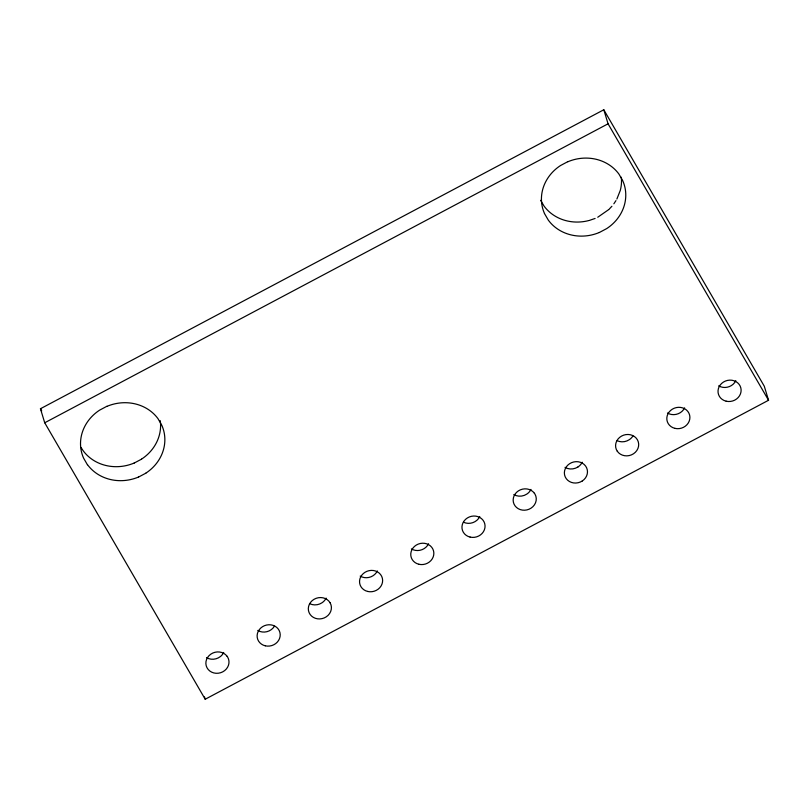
<?xml version="1.0" encoding="UTF-8"?>
<svg xmlns="http://www.w3.org/2000/svg" width="809" height="809" viewBox="0 0 809 809"><rect width="100%" height="100%" fill="white"/><g stroke="black" fill="none" stroke-linecap="round" stroke-linejoin="round"><path stroke-width="1.21" d="M616.883 199.014L620.281 190.439A42.341 38.589 -16.9 0 0 621.322 177.232M613.859 203.787L615.952 200.632M611.907 206.265L609.207 209.106M608.742 209.582L597.74 217.247M141.524 459.168L134.183 463.061M145.792 473.214L138.45 477.108M40.45 408.737L603.797 109.761L764.283 386.217L768.55 400.263L205.203 699.239L44.717 422.783L40.45 408.737L41.714 410.921M44.717 422.783L608.065 123.807L603.797 109.761M567.837 161.648L560.495 165.552A42.412 38.65 -16.9 0 0 544.497 213.505M106.93 406.26L99.588 410.163A42.412 38.65 -16.9 0 0 83.59 458.116L87.402 464.74M599.358 232.496L606.699 228.593A42.412 38.65 -16.9 0 0 622.708 180.64L618.895 174.026A42.412 38.65 -16.9 0 0 567.888 161.739M595.09 218.45L589.205 220.483M534.385 493.217L534.961 494.097A11.619 10.588 -16.9 0 1 531.048 508.163A11.639 10.608 -16.9 0 1 515.05 505.858A11.639 10.608 -16.9 0 1 518.367 490.901A11.639 10.608 -16.9 0 1 534.365 493.217M227.117 656.291L227.693 657.171A11.629 10.598 -16.9 0 1 224.669 670.59A11.639 10.608 -16.9 0 1 208.186 669.478A11.639 10.608 -16.9 0 1 210.775 654.188A11.639 10.608 -16.9 0 1 227.086 656.281M81.031 447.478L83.135 450.694A42.412 38.65 -16.9 0 0 134.173 463.041M608.065 123.807L768.55 400.263M540.645 200.319L544.042 206.073A42.432 38.67 -16.9 0 0 588.649 220.594M544.477 213.515L548.31 220.119A42.412 38.65 -16.9 0 0 599.348 232.476M204.495 696.893L205.203 699.239M206.528 657.636A11.639 10.608 -16.9 0 0 220.402 656.544A11.629 10.598 -16.9 0 0 223.699 652.479M274.423 626.206A11.629 10.598 -16.9 0 1 257.768 630.454M330.102 602.806A11.639 10.608 -16.9 0 0 314.013 599.317A11.639 10.608 -16.9 0 0 310.201 614.567A11.639 10.608 -16.9 0 0 326.199 616.873A11.629 10.598 -16.9 0 0 330.112 602.816M309.857 603.757A11.639 10.608 -16.9 0 0 321.921 602.826A11.629 10.598 -16.9 0 0 326.118 598.124M377.338 570.942A11.629 10.598 -16.9 0 1 360.197 576.099M428.548 543.769A11.639 10.608 -16.9 0 1 411.407 548.917M479.757 516.587A11.629 10.598 -16.9 0 1 463.527 522.22M513.806 494.552A11.639 10.608 -16.9 0 0 526.78 494.117A11.619 10.588 -16.9 0 0 530.967 489.405M577.99 466.935A11.639 10.608 -16.9 0 1 565.026 467.369M582.187 462.222A11.629 10.608 -16.9 0 1 578 466.945M617.136 440.683A11.639 10.608 -16.9 0 0 629.2 439.752A11.619 10.588 -16.9 0 0 632.911 435.95M684.616 407.867A11.629 10.598 -16.9 0 1 667.465 413.015M735.826 380.685A11.629 10.598 -16.9 0 1 718.675 385.842M145.782 473.194A42.412 38.65 -16.9 0 0 161.79 425.251L157.977 418.637A42.412 38.65 -16.9 0 0 106.98 406.351M138.521 477.037A42.412 38.65 -16.9 0 1 87.503 464.679M160.243 420.65A42.412 38.65 -16.9 0 1 141.514 459.148M265.251 645.804A11.629 10.598 -16.9 0 0 279.924 632.527A11.629 10.598 -16.9 0 0 260.811 627.986A11.629 10.598 -16.9 0 0 265.251 645.804M367.68 591.45A11.629 10.598 -16.9 0 0 382.344 578.172A11.629 10.598 -16.9 0 0 363.241 573.621A11.629 10.598 -16.9 0 0 367.68 591.45M418.89 564.267A11.639 10.608 -16.9 0 0 433.563 550.99A11.639 10.608 -16.9 0 0 414.451 546.439A11.639 10.608 -16.9 0 0 418.89 564.267M470.1 537.085A11.629 10.598 -16.9 0 0 484.773 523.817A11.629 10.598 -16.9 0 0 465.66 519.257A11.629 10.598 -16.9 0 0 470.1 537.085M582.268 480.991A11.629 10.608 -16.9 0 0 585.595 466.045A11.639 10.608 -16.9 0 0 569.587 463.719A11.639 10.608 -16.9 0 0 566.26 478.675A11.639 10.608 -16.9 0 0 582.258 480.981M617.267 451.21A11.639 10.608 -16.9 0 0 633.467 453.798A11.619 10.588 -16.9 0 0 637.381 439.742A11.639 10.608 -16.9 0 0 621.443 436.142A11.639 10.608 -16.9 0 0 617.267 451.21M674.949 428.365A11.629 10.598 -16.9 0 0 689.622 415.098A11.629 10.598 -16.9 0 0 670.509 410.547A11.629 10.598 -16.9 0 0 674.949 428.365M726.158 401.193A11.629 10.598 -16.9 0 0 740.832 387.916A11.629 10.598 -16.9 0 0 721.719 383.365A11.629 10.598 -16.9 0 0 726.158 401.193"/></g></svg>
